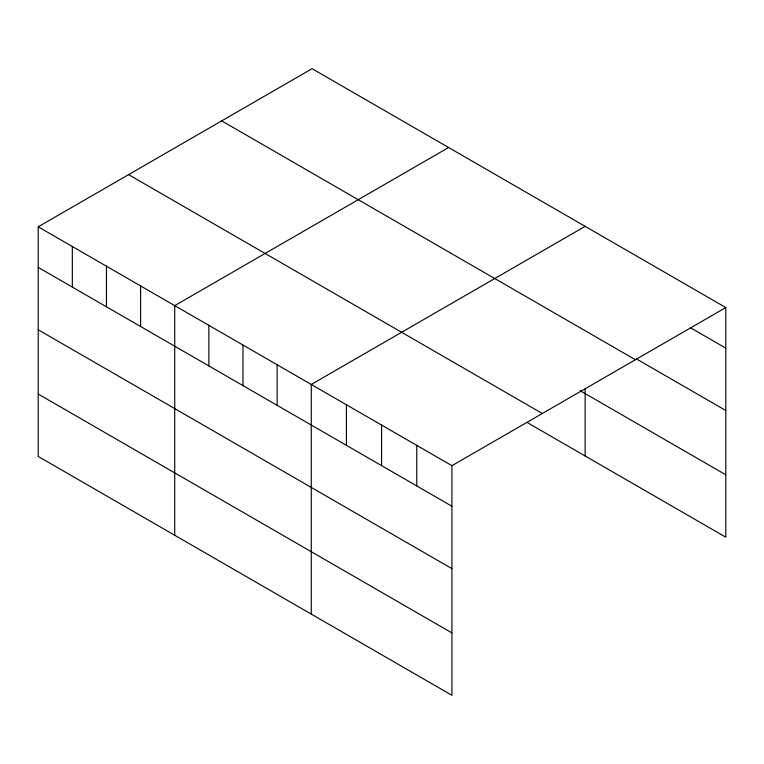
<?xml version="1.0" encoding="UTF-8"?>
<svg xmlns="http://www.w3.org/2000/svg" width="764" height="764" viewBox="0 0 764 764"><rect width="100%" height="100%" fill="white"/><g stroke="black" fill="none" stroke-linecap="round" stroke-linejoin="round"><path stroke-width="1.15" d="M38.2 226.812L451.925 465.677L451.925 695.307L38.2 456.442L38.2 226.812L312.075 68.693L725.8 307.558L725.8 537.188L526.912 422.358M448.602 147.519L174.727 305.638L174.727 535.268M585.129 226.345L311.263 384.464L311.263 614.094M451.925 465.677L725.8 307.558M690.637 327.823L725.8 348.126M636.374 358.889L725.8 410.516M221.694 120.874L635.419 359.739M580.115 390.69L725.8 474.797M128.581 174.631L542.306 413.496M38.2 267.39L451.925 506.245M38.2 329.771L451.925 568.636M38.2 394.052L451.925 632.917M585.129 388.828L585.129 455.974M416.762 445.374L416.762 485.942M381.589 425.07L381.589 465.639M346.426 404.767L346.426 445.336M277.131 364.753L277.131 405.331M242.99 345.051L242.99 385.619M208.858 325.34L208.858 365.918M140.595 285.927L140.595 326.505M106.463 266.225L106.463 306.794M72.332 246.514L72.332 287.092"/></g></svg>
